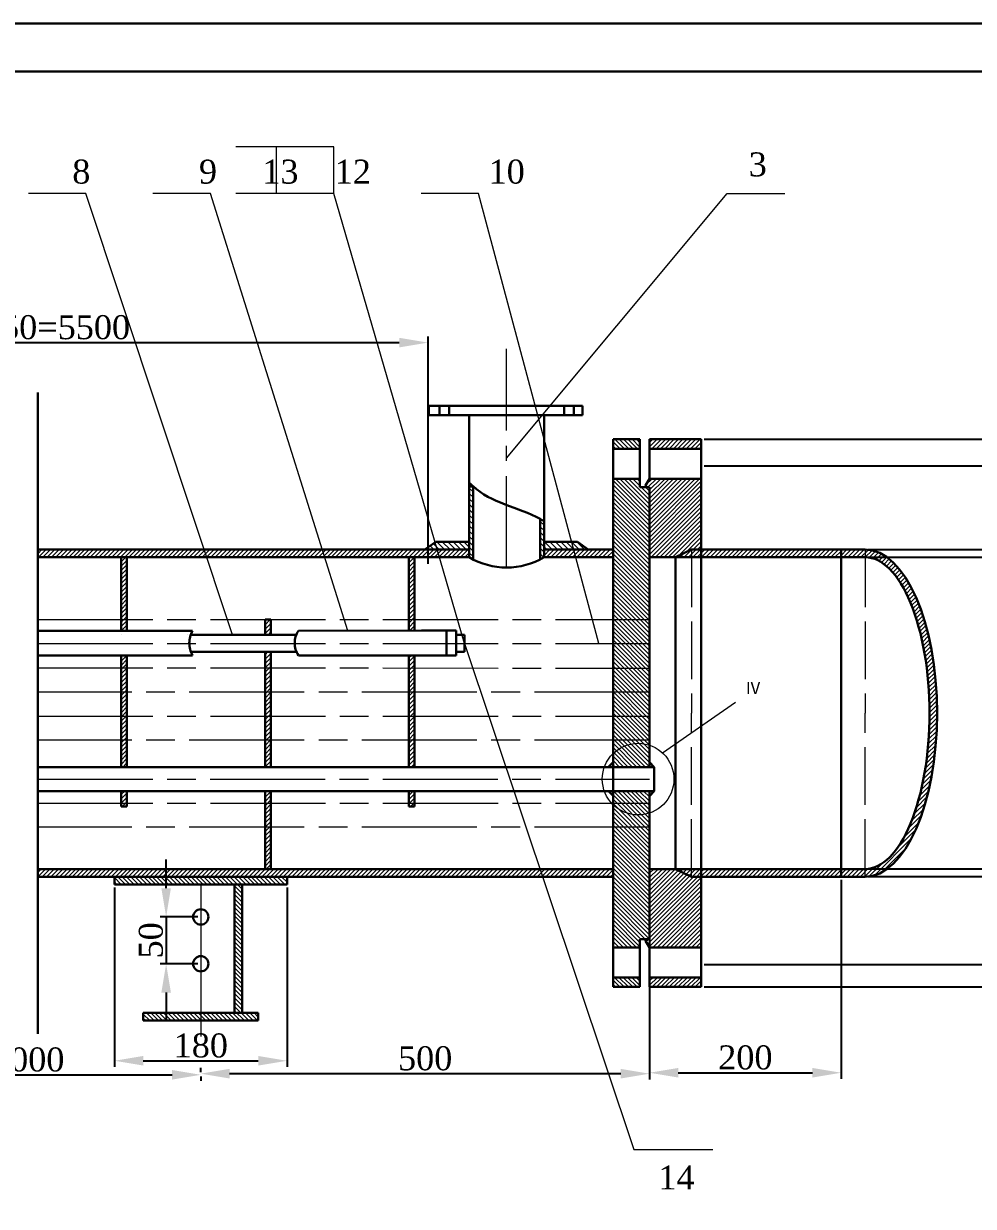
# Model space of a CAD drawing. Header units: millimetres. Extents: x -10592 to -5262, y 1369 to 4657.
# Drawn here: x -10199.3 to -10001.2, y 1823.3 to 2069.9 of the extents above; entities that cross this region are included whole.
import ezdxf

# ---------------------------------------------------------------- set-up
doc = ezdxf.new("R2010")
doc.units = ezdxf.units.MM
for name, pattern in [('ACAD_ISO02W100', [15, 12, -3]), ('ACAD_ISO08W100', [36, 24, -3, 6, -3]), ('CENTER', [50.8, 31.75, -6.35, 6.35, -6.35]), ('CENTER2', [28.575, 19.05, -3.175, 3.175, -3.175])]:
    doc.linetypes.add(name, pattern=pattern)
for name, color, linetype, lineweight in [('标注', 7, 'Continuous', 18), ('点划线', 7, 'ACAD_ISO08W100', 15), ('粗实线', 4, 'Continuous', 30), ('细实线', 7, 'Continuous', 15)]:
    doc.layers.add(name, color=color, linetype=linetype, lineweight=lineweight)
doc.styles.add('Annotative', font='times.ttf')
doc.dimstyles.new('副本 (2) ISO-25', dxfattribs={"dimtxt": 5, "dimasz": 6, "dimexe": 1.25, "dimexo": 0.625, "dimtad": 1, "dimlfac": 5, "dimtxsty": 'Annotative', "dimcen": 2.5, "dimclrd": 256, "dimadec": 0, "dimazin": 0, "dimtfac": 1, "dimtmove": 0, "dimatfit": 3, "dimfxl": 0, "dimarcsym": 0})
doc.dimstyles.new('副本 ISO-25', dxfattribs={"dimtxt": 5, "dimasz": 6, "dimexe": 1.25, "dimexo": 0.625, "dimtad": 1, "dimtxsty": 'Annotative', "dimcen": 2.5, "dimclrd": 256, "dimadec": 0, "dimazin": 0, "dimtfac": 1, "dimtmove": 0, "dimatfit": 3, "dimfxl": 0, "dimarcsym": 0})
pattern_1 = [(135, (-9000.3131, 1590.99754), (-0.4490128, -0.4490128), [])]
pattern_2 = [(45, (0.54225, -48.2073), (-0.449012806, 0.449012806), [])]

# ---------------------------------------------------------------- blocks, each defined once
blk = doc.blocks.new('*D5')
at = {"layer": 'Defpoints', "color": 0, "lineweight": 15, "transparency": 16777216}
for p in [(-10068.71, 1885.53), (-10162.31, 1850.95), (-10162.31, 1850.61)]:
    blk.add_point(p, dxfattribs=at)
at = {"layer": '标注', "color": 0, "lineweight": -2, "transparency": 16777216}
for p, q in [((-10068.71, 1884.9), (-10068.71, 1849.7)), ((-10162.31, 1851.24), (-10162.31, 1852.2))]:
    blk.add_line(p, q, dxfattribs=at)
at = {"layer": '标注', "lineweight": -2, "transparency": 16777216}
blk.add_line((-10074.71, 1850.95), (-10156.31, 1850.95), dxfattribs=at)
at = {"layer": '标注', "lineweight": 15, "transparency": 16777216}
for points in [[(-10156.31, 1851.95), (-10156.31, 1849.95), (-10162.31, 1850.95)], [(-10074.71, 1851.95), (-10074.71, 1849.95), (-10068.71, 1850.95)]]:
    blk.add_solid(points, dxfattribs=at)
at = {"layer": '标注', "color": 0, "lineweight": 18, "transparency": 16777216, "insert": (-10115.51, 1854.12), "char_height": 5, "attachment_point": 5, "style": 'Annotative'}
blk.add_mtext('500', dxfattribs=at)
blk = doc.blocks.new('*D6')
at = {"layer": 'Defpoints', "color": 0, "lineweight": 15, "transparency": 16777216}
for p in [(-10234.31, 1850.43), (-10162.31, 1850.97), (-10162.31, 1850.71)]:
    blk.add_point(p, dxfattribs=at)
at = {"layer": '标注', "color": 0, "lineweight": -2, "transparency": 16777216}
for p, q in [((-10234.31, 1851.06), (-10234.31, 1851.96)), ((-10162.31, 1850.34), (-10162.31, 1849.46))]:
    blk.add_line(p, q, dxfattribs=at)
at = {"layer": '标注', "lineweight": -2, "transparency": 16777216}
blk.add_line((-10228.31, 1850.71), (-10168.31, 1850.71), dxfattribs=at)
at = {"layer": '标注', "lineweight": 15, "transparency": 16777216}
for points in [[(-10228.31, 1851.71), (-10228.31, 1849.71), (-10234.31, 1850.71)], [(-10168.31, 1851.71), (-10168.31, 1849.71), (-10162.31, 1850.71)]]:
    blk.add_solid(points, dxfattribs=at)
at = {"layer": '标注', "color": 0, "lineweight": 18, "transparency": 16777216, "insert": (-10198.31, 1853.88), "char_height": 5, "attachment_point": 5, "style": 'Annotative'}
blk.add_mtext('5000', dxfattribs=at)
blk = doc.blocks.new('*D7')
at = {"layer": 'Defpoints', "color": 0, "lineweight": 15, "transparency": 16777216}
for p in [(-10282.91, 2003.29), (-10114.91, 2003.39), (-10114.91, 1956.63)]:
    blk.add_point(p, dxfattribs=at)
at = {"layer": '标注', "color": 0, "lineweight": -2, "transparency": 16777216}
for p, q in [((-10282.91, 2003.92), (-10282.91, 2004.64)), ((-10114.91, 1957.25), (-10114.91, 2004.64))]:
    blk.add_line(p, q, dxfattribs=at)
at = {"layer": '标注', "lineweight": -2, "transparency": 16777216}
blk.add_line((-10276.91, 2003.39), (-10120.91, 2003.39), dxfattribs=at)
at = {"layer": '标注', "lineweight": 15, "transparency": 16777216}
for points in [[(-10276.91, 2004.39), (-10276.91, 2002.39), (-10282.91, 2003.39)], [(-10120.91, 2004.39), (-10120.91, 2002.39), (-10114.91, 2003.39)]]:
    blk.add_solid(points, dxfattribs=at)
at = {"layer": '标注', "color": 0, "lineweight": 18, "transparency": 16777216, "insert": (-10198.91, 2006.57), "char_height": 5, "attachment_point": 5, "style": 'Annotative'}
blk.add_mtext('37X150=5500', dxfattribs=at)
blk = doc.blocks.new('*D10')
at = {"layer": 'Defpoints', "color": 0, "lineweight": 15, "transparency": 16777216}
for p in [(-10023.71, 1960.23), (-10023.71, 1892.03), (-9976.8, 1892.03)]:
    blk.add_point(p, dxfattribs=at)
at = {"layer": '标注', "color": 0, "lineweight": -2, "transparency": 16777216}
for p, q in [((-10023.09, 1960.23), (-9975.55, 1960.23)), ((-10023.09, 1892.03), (-9975.55, 1892.03))]:
    blk.add_line(p, q, dxfattribs=at)
at = {"layer": '标注', "lineweight": -2, "transparency": 16777216}
blk.add_line((-9976.8, 1954.23), (-9976.8, 1898.03), dxfattribs=at)
at = {"layer": '标注', "lineweight": 15, "transparency": 16777216}
for points in [[(-9977.8, 1954.23), (-9975.8, 1954.23), (-9976.8, 1960.23)], [(-9977.8, 1898.03), (-9975.8, 1898.03), (-9976.8, 1892.03)]]:
    blk.add_solid(points, dxfattribs=at)
at = {"layer": '标注', "color": 0, "lineweight": 18, "transparency": 16777216, "insert": (-9980.03, 1926.13), "char_height": 5, "attachment_point": 5, "rotation": 90, "style": 'Annotative'}
blk.add_mtext('%%c341', dxfattribs=at)
blk = doc.blocks.new('*D11')
at = {"layer": 'Defpoints', "color": 0, "lineweight": 15, "transparency": 16777216}
for p in [(-10023.71, 1958.63), (-10023.71, 1893.63), (-9989.46, 1893.63)]:
    blk.add_point(p, dxfattribs=at)
at = {"layer": '标注', "color": 0, "lineweight": -2, "transparency": 16777216}
for p, q in [((-10023.09, 1958.63), (-9988.21, 1958.63)), ((-10023.09, 1893.63), (-9988.21, 1893.63))]:
    blk.add_line(p, q, dxfattribs=at)
at = {"layer": '标注', "lineweight": -2, "transparency": 16777216}
blk.add_line((-9989.46, 1952.63), (-9989.46, 1899.63), dxfattribs=at)
at = {"layer": '标注', "lineweight": 15, "transparency": 16777216}
for points in [[(-9990.46, 1952.63), (-9988.46, 1952.63), (-9989.46, 1958.63)], [(-9990.46, 1899.63), (-9988.46, 1899.63), (-9989.46, 1893.63)]]:
    blk.add_solid(points, dxfattribs=at)
at = {"layer": '标注', "color": 0, "lineweight": 18, "transparency": 16777216, "insert": (-9992.69, 1926.13), "char_height": 5, "attachment_point": 5, "rotation": 90, "style": 'Annotative'}
blk.add_mtext('%%c325', dxfattribs=at)
blk = doc.blocks.new('*D52')
at = {"layer": 'Defpoints', "color": 0, "linetype": 'ByBlock', "lineweight": 15, "transparency": 16777216}
for p in [(-10162.31, 1883.63), (-10169.54, 1873.86), (-10162.31, 1873.86)]:
    blk.add_point(p, dxfattribs=at)
at = {"layer": '标注', "linetype": 'ByBlock', "lineweight": -2, "transparency": 16777216}
for p, q in [((-10169.54, 1889.63), (-10169.54, 1895.63)), ((-10169.54, 1883.63), (-10169.54, 1873.86)), ((-10169.54, 1867.86), (-10169.54, 1861.86))]:
    blk.add_line(p, q, dxfattribs=at)
at = {"layer": '标注', "color": 0, "linetype": 'ByBlock', "lineweight": -2, "transparency": 16777216}
for p, q in [((-10162.94, 1883.63), (-10170.79, 1883.63)), ((-10162.94, 1873.86), (-10170.79, 1873.86))]:
    blk.add_line(p, q, dxfattribs=at)
at = {"layer": '标注', "linetype": 'ByBlock', "lineweight": 15, "transparency": 16777216}
for points in [[(-10170.54, 1889.63), (-10168.54, 1889.63), (-10169.54, 1883.63)], [(-10170.54, 1867.86), (-10168.54, 1867.86), (-10169.54, 1873.86)]]:
    blk.add_solid(points, dxfattribs=at)
at = {"layer": '标注', "color": 0, "linetype": 'ByBlock', "lineweight": 15, "transparency": 16777216, "insert": (-10172.7, 1878.75), "char_height": 5, "attachment_point": 5, "rotation": 90, "style": 'Annotative'}
blk.add_mtext('50', dxfattribs=at)
blk = doc.blocks.new('*D53')
at = {"layer": 'Defpoints', "color": 0, "linetype": 'ByBlock', "lineweight": 15, "transparency": 16777216}
for p in [(-10180.31, 1890.43), (-10144.31, 1890.43), (-10144.31, 1853.64)]:
    blk.add_point(p, dxfattribs=at)
at = {"layer": '标注', "color": 0, "linetype": 'ByBlock', "lineweight": -2, "transparency": 16777216}
for p, q in [((-10180.31, 1889.8), (-10180.31, 1852.39)), ((-10144.31, 1889.8), (-10144.31, 1852.39))]:
    blk.add_line(p, q, dxfattribs=at)
at = {"layer": '标注', "linetype": 'ByBlock', "lineweight": -2, "transparency": 16777216}
blk.add_line((-10174.31, 1853.64), (-10150.31, 1853.64), dxfattribs=at)
at = {"layer": '标注', "linetype": 'ByBlock', "lineweight": 15, "transparency": 16777216}
for points in [[(-10174.31, 1854.64), (-10174.31, 1852.64), (-10180.31, 1853.64)], [(-10150.31, 1854.64), (-10150.31, 1852.64), (-10144.31, 1853.64)]]:
    blk.add_solid(points, dxfattribs=at)
at = {"layer": '标注', "color": 0, "linetype": 'ByBlock', "lineweight": 15, "transparency": 16777216, "insert": (-10162.31, 1856.8), "char_height": 5, "attachment_point": 5, "style": 'Annotative'}
blk.add_mtext('180', dxfattribs=at)
blk = doc.blocks.new('*D54')
at = {"layer": 'Defpoints', "color": 0, "linetype": 'ByBlock', "lineweight": 15, "transparency": 16777216}
for p in [(-10028.71, 1892.03), (-10068.71, 1879.03), (-10028.71, 1851.14)]:
    blk.add_point(p, dxfattribs=at)
at = {"layer": '粗实线', "color": 0, "linetype": 'ByBlock', "lineweight": -2, "transparency": 16777216}
for p, q in [((-10028.71, 1891.4), (-10028.71, 1849.89)), ((-10068.71, 1878.4), (-10068.71, 1849.89))]:
    blk.add_line(p, q, dxfattribs=at)
at = {"layer": '粗实线', "linetype": 'ByBlock', "lineweight": -2, "transparency": 16777216}
blk.add_line((-10062.71, 1851.14), (-10034.71, 1851.14), dxfattribs=at)
at = {"layer": '粗实线', "linetype": 'ByBlock', "lineweight": 15, "transparency": 16777216}
for points in [[(-10062.71, 1852.14), (-10062.71, 1850.14), (-10068.71, 1851.14)], [(-10034.71, 1852.14), (-10034.71, 1850.14), (-10028.71, 1851.14)]]:
    blk.add_solid(points, dxfattribs=at)
at = {"layer": '粗实线', "color": 0, "linetype": 'ByBlock', "lineweight": 15, "transparency": 16777216, "insert": (-10048.71, 1854.31), "char_height": 5, "attachment_point": 5, "style": 'Annotative'}
blk.add_mtext('200', dxfattribs=at)
blk = doc.blocks.new('*D55')
at = {"layer": 'Defpoints', "color": 0, "linetype": 'ByBlock', "lineweight": 15, "transparency": 16777216}
for p in [(-10057.91, 1983.23), (-10057.91, 1869.03), (-9961.49, 1869.03)]:
    blk.add_point(p, dxfattribs=at)
at = {"layer": '粗实线', "color": 0, "linetype": 'ByBlock', "lineweight": -2, "transparency": 16777216}
for p, q in [((-10057.29, 1983.23), (-9960.24, 1983.23)), ((-10057.29, 1869.03), (-9960.24, 1869.03))]:
    blk.add_line(p, q, dxfattribs=at)
at = {"layer": '粗实线', "linetype": 'ByBlock', "lineweight": -2, "transparency": 16777216}
blk.add_line((-9961.49, 1977.23), (-9961.49, 1875.03), dxfattribs=at)
at = {"layer": '粗实线', "linetype": 'ByBlock', "lineweight": 15, "transparency": 16777216}
for points in [[(-9962.49, 1977.23), (-9960.49, 1977.23), (-9961.49, 1983.23)], [(-9962.49, 1875.03), (-9960.49, 1875.03), (-9961.49, 1869.03)]]:
    blk.add_solid(points, dxfattribs=at)
at = {"layer": '粗实线', "color": 0, "linetype": 'ByBlock', "lineweight": 15, "transparency": 16777216, "insert": (-9964.72, 1926.13), "char_height": 5, "attachment_point": 5, "rotation": 90, "style": 'Annotative'}
blk.add_mtext('%%c571', dxfattribs=at)
blk = doc.blocks.new('*D56')
at = {"layer": 'Defpoints', "color": 0, "linetype": 'ByBlock', "lineweight": 15, "transparency": 16777216}
for p in [(-10057.91, 1977.71), (-10057.91, 1873.68), (-9968.92, 1873.68)]:
    blk.add_point(p, dxfattribs=at)
at = {"layer": '粗实线', "color": 0, "linetype": 'ByBlock', "lineweight": -2, "transparency": 16777216}
for p, q in [((-10057.29, 1977.71), (-9967.67, 1977.71)), ((-10057.29, 1873.68), (-9967.67, 1873.68))]:
    blk.add_line(p, q, dxfattribs=at)
at = {"layer": '粗实线', "linetype": 'ByBlock', "lineweight": -2, "transparency": 16777216}
blk.add_line((-9968.92, 1971.71), (-9968.92, 1879.68), dxfattribs=at)
at = {"layer": '粗实线', "linetype": 'ByBlock', "lineweight": 15, "transparency": 16777216}
for points in [[(-9969.92, 1971.71), (-9967.92, 1971.71), (-9968.92, 1977.71)], [(-9969.92, 1879.68), (-9967.92, 1879.68), (-9968.92, 1873.68)]]:
    blk.add_solid(points, dxfattribs=at)
at = {"layer": '粗实线', "color": 0, "linetype": 'ByBlock', "lineweight": 15, "transparency": 16777216, "insert": (-9972.15, 1925.69), "char_height": 5, "attachment_point": 5, "rotation": 90, "style": 'Annotative'}
blk.add_mtext('%%c480', dxfattribs=at)

msp = doc.modelspace()

# ---------------------------------------------------------------- hatches: boundary and pattern name
at = {"layer": '标注', "lineweight": 15}
h = msp.add_hatch(dxfattribs=at)
h.set_pattern_fill('ANSI31', color=0, scale=0.2)
h.set_pattern_definition(pattern_2)
h.paths.add_polyline_path([(-10068.7131, 1871.0263), (-10068.7131, 1869.0263), (-10057.9131, 1869.0263), (-10057.9131, 1871.0263)])
h.paths.add_polyline_path([(-10057.9131, 1892.0263), (-10059.9354, 1892.0263), (-10063.3131, 1893.6263), (-10068.7131, 1893.6263), (-10068.7131, 1892.0263), (-10068.7131, 1879.0263), (-10069.5131, 1879.0263), (-10069.5131, 1878.6407), (-10068.7131, 1877.255), (-10057.9131, 1877.255)])
h.paths.add_polyline_path([(-10057.9131, 1981.2263), (-10057.9131, 1983.2263), (-10068.7131, 1983.2263), (-10068.7131, 1981.2263)])
h.paths.add_polyline_path([(-10057.9131, 1974.9975), (-10068.7131, 1974.9975), (-10069.5131, 1973.6119), (-10069.5131, 1973.2263), (-10068.7131, 1973.2263), (-10068.7131, 1960.2263), (-10068.7131, 1958.6263), (-10063.3131, 1958.6263), (-10059.9354, 1960.2263), (-10057.9131, 1960.2263)])
h = msp.add_hatch(dxfattribs=at)
h.set_pattern_fill('ANSI31', color=0, scale=0.2)
h.set_pattern_definition(pattern_2)
h.paths.add_polyline_path([(-10281.7131, 1958.6263), (-10282.9131, 1958.6263), (-10282.9131, 1943.2045), (-10281.7131, 1943.2054)])
h.paths.add_polyline_path([(-10282.9131, 1914.8117), (-10281.7131, 1914.81), (-10281.7131, 1938.1763), (-10282.9131, 1938.1763)])
h.paths.add_polyline_path([(-10281.7131, 1909.8763), (-10282.9131, 1909.8763), (-10282.9131, 1906.6263), (-10281.7131, 1906.6263)])
h.paths.add_polyline_path([(-10251.7131, 1906.6263), (-10251.7131, 1909.8763), (-10252.9131, 1909.8763), (-10252.9131, 1909.7584), (-10252.9131, 1893.6263), (-10251.7131, 1893.6263)])
h.paths.add_polyline_path([(-10251.7131, 1938.1763), (-10252.9131, 1938.1763), (-10252.9131, 1914.7686), (-10251.7131, 1914.7669)])
h.paths.add_polyline_path([(-10252.9131, 1943.2271), (-10251.7131, 1943.228), (-10251.7131, 1945.6263), (-10252.9131, 1945.6263)])
h.paths.add_polyline_path([(-10222.9131, 1906.6263), (-10221.7131, 1906.6263), (-10221.7131, 1909.8763), (-10222.9131, 1909.8763)])
h.paths.add_polyline_path([(-10222.9131, 1943.2497), (-10221.7131, 1943.2506), (-10221.7131, 1945.6263), (-10221.7131, 1958.6263), (-10222.9131, 1958.6263), (-10222.9131, 1945.6263)])
h.paths.add_polyline_path([(-10177.7131, 1909.8763), (-10178.9131, 1909.8763), (-10178.9131, 1906.6263), (-10177.7131, 1906.6263)])
h.paths.add_polyline_path([(-10178.9131, 1914.8763), (-10177.7131, 1914.8763), (-10177.7131, 1938.1763), (-10178.9131, 1938.1763)])
h.paths.add_polyline_path([(-10178.9131, 1943.2829), (-10177.7131, 1943.2838), (-10177.7131, 1945.6263), (-10177.7131, 1958.6263), (-10178.9131, 1958.6263), (-10178.9131, 1945.6263)])
h = msp.add_hatch(dxfattribs=at)
h.set_pattern_fill('ANSI31', color=0, scale=0.2)
h.set_pattern_definition(pattern_2)
h.paths.add_polyline_path([(-10148.9131, 1893.6263), (-10147.7131, 1893.6263), (-10147.7131, 1909.8763), (-10148.9131, 1909.8763), (-10148.9131, 1906.6263)])
h.paths.add_polyline_path([(-10147.7131, 1938.8763), (-10148.9131, 1938.8763), (-10148.9131, 1914.8763), (-10147.7131, 1914.8763)])
h.paths.add_polyline_path([(-10148.9131, 1942.4816), (-10147.7131, 1942.482), (-10147.7131, 1945.6263), (-10148.9131, 1945.6263)])
h.paths.add_polyline_path([(-10118.9131, 1914.8763), (-10117.7131, 1914.8763), (-10117.7131, 1938.1763), (-10118.9131, 1938.1763)])
h.paths.add_polyline_path([(-10117.7131, 1958.6263), (-10118.9131, 1958.6263), (-10118.9131, 1943.3281), (-10117.7131, 1943.3291)])
h.paths.add_polyline_path([(-10117.7131, 1909.8763), (-10118.9131, 1909.8763), (-10118.9131, 1906.6263), (-10117.7131, 1906.6263)])
h.paths.add_polyline_path([(-10221.7131, 1938.1763), (-10222.9131, 1938.1763), (-10222.9131, 1938.0959), (-10222.9131, 1914.7255), (-10221.7131, 1914.7238)])
at = {"layer": '粗实线', "linetype": 'ByBlock', "lineweight": 15}
h = msp.add_hatch(dxfattribs=at)
h.set_pattern_fill('ANSI31', color=0, scale=0.2)
h.paths.add_polyline_path([(-10106.3131, 1960.2263), (-10196.3131, 1960.2263), (-10196.3131, 1958.6263), (-10106.3131, 1958.6263)])
h.paths.add_polyline_path([(-10076.3131, 1960.2263), (-10090.7131, 1960.2263), (-10090.7131, 1958.6263), (-10076.3131, 1958.6263)])
h.paths.add_polyline_path([(-10076.3131, 1893.6263), (-10196.3131, 1893.6263), (-10196.3131, 1892.0263), (-10076.3131, 1892.0263)])
h.paths.add_polyline_path([(-10028.7131, 1893.6263), (-10057.9131, 1893.6263), (-10057.9131, 1892.0263), (-10028.7131, 1892.0263)])
h.paths.add_polyline_path([(-10028.7131, 1960.2263), (-10057.9131, 1960.2263), (-10057.9131, 1958.6263), (-10028.7131, 1958.6263)])
h = msp.add_hatch(dxfattribs=at)
h.set_pattern_fill('ANSI31', color=0, scale=0.2)
h.paths.add_polyline_path([(-10057.9131, 1960.2263), (-10059.9354, 1960.2263), (-10059.9354, 1958.6263), (-10057.9131, 1958.6263)])
h.paths.add_polyline_path([(-10059.9354, 1960.2263), (-10063.3131, 1958.6263), (-10059.9354, 1958.6263)])
h.paths.add_polyline_path([(-10057.9131, 1893.6263), (-10059.9354, 1893.6263), (-10059.9354, 1892.0263), (-10057.9131, 1892.0263)])
h.paths.add_polyline_path([(-10059.9354, 1893.6263), (-10063.3131, 1893.6263), (-10059.9354, 1892.0263)])
h = msp.add_hatch(dxfattribs=at)
h.set_pattern_fill('ANSI31', color=0, scale=0.2)
h.paths.add_polyline_path([(-10023.7131, 1960.2263), (-10028.7131, 1960.2263), (-10028.7131, 1958.6263), (-10023.7131, 1958.6263)])
edge = h.paths.add_edge_path()
edge.add_ellipse((-10023.7131, 1926.1263), major_axis=(0, 34.1), ratio=0.4398827, start_angle=-90, end_angle=0)
edge.add_line((-10023.7131, 1960.2263), (-10023.7131, 1958.6263))
edge.add_ellipse((-10023.7131, 1926.1263), major_axis=(0, 32.5), ratio=0.41230769, start_angle=270, end_angle=360, ccw=False)
edge.add_ellipse((-10023.7131, 1926.1263), major_axis=(0, -32.5), ratio=0.41230769, start_angle=0, end_angle=90, ccw=False)
edge.add_line((-10023.7131, 1893.6263), (-10023.7131, 1892.0263))
edge.add_ellipse((-10023.7131, 1926.1263), major_axis=(0, -34.1), ratio=0.4398827, start_angle=360, end_angle=450)
h.paths.add_polyline_path([(-10023.7131, 1893.6263), (-10028.7131, 1893.6263), (-10028.7131, 1892.0263), (-10023.7131, 1892.0263)])
h = msp.add_hatch(color=0, dxfattribs=at)
h.dxf.hatch_style = 1
h.paths.add_polyline_path([(-10076.3131, 1915.8763), (-10077.3045, 1914.8763), (-10076.3131, 1914.8763)])
h.paths.add_polyline_path([(-10076.3131, 1909.8763), (-10077.2809, 1909.8763), (-10076.3131, 1908.9117)])
h.paths.add_polyline_path([(-10068.7131, 1915.8729), (-10068.7131, 1914.8763), (-10067.7131, 1914.8763)])
h.paths.add_polyline_path([(-10067.7131, 1909.8763), (-10068.7131, 1909.8763), (-10068.7131, 1908.8337)])
at = {"layer": '细实线', "lineweight": 15}
h = msp.add_hatch(dxfattribs=at)
h.set_pattern_fill('ANSI31', color=0, scale=0.2, angle=90)
h.set_pattern_definition(pattern_1)
h.paths.add_polyline_path([(-10070.7131, 1983.2263), (-10076.3131, 1983.2263), (-10076.3131, 1981.2263), (-10070.7131, 1981.2263)])
h.paths.add_polyline_path([(-10068.7131, 1973.2263), (-10070.7131, 1973.2263), (-10070.7131, 1974.9975), (-10076.3131, 1974.9975), (-10076.3131, 1944.6763), (-10068.7131, 1944.6763), (-10068.7131, 1960.2263)])
h.paths.add_polyline_path([(-10068.7131, 1944.6763), (-10076.3131, 1944.6763), (-10076.3131, 1940.6763), (-10068.7131, 1940.6763)])
h.paths.add_polyline_path([(-10068.7131, 1940.6763), (-10076.3131, 1940.6763), (-10076.3131, 1936.6763), (-10068.7131, 1936.6763)])
h.paths.add_polyline_path([(-10068.7131, 1936.6763), (-10076.3131, 1936.6763), (-10076.3131, 1932.6763), (-10068.7131, 1932.6763)])
h.paths.add_polyline_path([(-10068.7131, 1932.6763), (-10076.3131, 1932.6763), (-10076.3131, 1926.1263), (-10068.7131, 1926.1263)])
h.paths.add_polyline_path([(-10068.7131, 1926.1263), (-10076.3131, 1926.1263), (-10076.3131, 1924.3763), (-10068.7131, 1924.3763)])
h.paths.add_polyline_path([(-10068.7131, 1924.3763), (-10076.3131, 1924.3763), (-10076.3131, 1920.3763), (-10068.7131, 1920.3763)])
h.paths.add_polyline_path([(-10068.7131, 1920.3763), (-10076.3131, 1920.3763), (-10076.3131, 1916.3763), (-10068.7131, 1916.3763)])
h.paths.add_polyline_path([(-10068.7131, 1916.3763), (-10076.3131, 1916.3763), (-10076.3131, 1914.8763), (-10068.7131, 1914.8763)])
h.paths.add_polyline_path([(-10068.7131, 1909.8763), (-10076.3131, 1909.8763), (-10076.3131, 1905.8763), (-10068.7131, 1905.8763)])
h.paths.add_polyline_path([(-10068.7131, 1905.8763), (-10076.3131, 1905.8763), (-10076.3131, 1877.255), (-10070.7131, 1877.255), (-10070.7131, 1879.0263), (-10068.7131, 1879.0263), (-10068.7131, 1892.0263)])
h.paths.add_polyline_path([(-10070.7131, 1871.0263), (-10076.3131, 1871.0263), (-10076.3131, 1869.0263), (-10070.7131, 1869.0263)])
h = msp.add_hatch(dxfattribs=at)
h.set_pattern_fill('ANSI31', color=0, scale=0.25, angle=90)
h.set_pattern_definition([(135, (0.54225, -48.2073), (-0.56126601, -0.56126601), [])])
h.paths.add_polyline_path([(-10106.3131, 1961.8263), (-10113.3131, 1961.8263), (-10115.5981, 1960.2263), (-10106.3131, 1960.2263)])
h.paths.add_polyline_path([(-10105.5263, 1973.4094), (-10106.3131, 1973.4094), (-10106.3131, 1958.6187, 0.01466946), (-10105.5263, 1958.1845)])
edge = h.paths.add_edge_path()
edge.add_spline(control_points=[(-10090.7162, 1966.1738), (-10090.9805, 1966.3251), (-10091.2448, 1966.4765), (-10091.5131, 1966.6222)], knot_values=[0, 0, 0, 0, 4.57204586, 4.57204586, 4.57204586, 4.57204586], degree=3, periodic=0)
edge.add_line((-10091.5131, 1966.6222), (-10091.5131, 1958.1859))
edge.add_arc((-10098.5211, 1971.807), 15.3182, 297.225564, 300.645196)
edge.add_line((-10090.7131, 1958.6282), (-10090.7131, 1960.2263))
edge.add_line((-10090.7131, 1960.2263), (-10090.7131, 1966.172))
h.paths.add_polyline_path([(-10083.7154, 1961.8263), (-10090.7131, 1961.8263), (-10090.7131, 1960.2263), (-10081.4043, 1960.2263), (-10081.5096, 1960.2818)])
h = msp.add_hatch(dxfattribs=at)
h.set_pattern_fill('ANSI31', color=0, scale=0.2, angle=90)
h.set_pattern_definition(pattern_1)
h.paths.add_polyline_path([(-10234.3131, 1892.0263), (-10252.3131, 1892.0263), (-10252.3131, 1890.4263), (-10234.3131, 1890.4263)])
h.paths.add_polyline_path([(-10216.3131, 1892.0263), (-10234.3131, 1892.0263), (-10234.3131, 1890.4263), (-10216.3131, 1890.4263)])
h.paths.add_polyline_path([(-10241.3774, 1890.4263), (-10242.9774, 1890.4263), (-10242.9774, 1863.6263), (-10241.3774, 1863.6263)])
h.paths.add_polyline_path([(-10234.3131, 1863.6263), (-10246.3131, 1863.6263), (-10246.3131, 1862.0263), (-10234.3131, 1862.0263)])
h.paths.add_polyline_path([(-10222.3131, 1863.6263), (-10234.3131, 1863.6263), (-10234.3131, 1862.0263), (-10222.3131, 1862.0263)])
h.paths.add_polyline_path([(-10162.3131, 1892.0263), (-10180.3131, 1892.0263), (-10180.3131, 1890.4263), (-10162.3131, 1890.4263)])
h.paths.add_polyline_path([(-10144.3131, 1892.0263), (-10162.3131, 1892.0263), (-10162.3131, 1890.4263), (-10144.3131, 1890.4263)])
h.paths.add_polyline_path([(-10153.6487, 1890.4263), (-10155.2487, 1890.4263), (-10155.2487, 1863.6263), (-10153.6487, 1863.6263)])
h.paths.add_polyline_path([(-10150.3131, 1863.6263), (-10162.3131, 1863.6263), (-10162.3131, 1862.0263), (-10150.3131, 1862.0263)])
h.paths.add_polyline_path([(-10162.3131, 1863.6263), (-10174.3131, 1863.6263), (-10174.3131, 1862.0263), (-10162.3131, 1862.0263)])

# ---------------------------------------------------------------- linework, layer by layer
at = {"lineweight": 30}
for p, q in [((-10196.3131, 1992.9975), (-10196.3131, 1926.1263)), ((-10098.7131, 1990.2263), (-10114.7131, 1990.2263)), ((-10114.7131, 1988.2263), (-10114.7131, 1990.2263)), ((-10098.5118, 1990.2263), (-10112.5118, 1990.2263)), ((-10112.5118, 1990.2263), (-10112.5118, 1988.2263)), ((-10110.5118, 1988.2263), (-10110.5118, 1990.2263)), ((-10098.7131, 1990.2263), (-10082.7131, 1990.2263)), ((-10098.5118, 1990.2263), (-10084.5118, 1990.2263)), ((-10086.5118, 1988.2263), (-10086.5118, 1990.2263)), ((-10084.5118, 1990.2263), (-10084.5118, 1988.2263)), ((-10082.7131, 1990.2263), (-10082.7131, 1988.2263)), ((-10082.7131, 1988.2263), (-10114.7131, 1988.2263)), ((-10112.5118, 1988.2263), (-10110.5118, 1988.2263)), ((-10098.7131, 1988.2263), (-10106.3131, 1988.2263)), ((-10106.3131, 1988.2263), (-10106.3131, 1958.6187)), ((-10084.5118, 1988.2263), (-10086.5118, 1988.2263)), ((-10076.3131, 1926.1263), (-10076.3131, 1983.2263)), ((-10076.3131, 1983.2263), (-10070.7131, 1983.2263)), ((-10070.7131, 1983.2263), (-10070.7131, 1973.2263)), ((-10068.7131, 1983.2263), (-10057.9131, 1983.2263)), ((-10068.7131, 1983.2263), (-10068.7131, 1974.9975)), ((-10057.9131, 1983.2263), (-10057.9131, 1960.2263)), ((-10057.9131, 1983.2263), (-10057.9131, 1981.2263)), ((-10070.7131, 1981.2263), (-10076.3131, 1981.2263)), ((-10057.9131, 1981.2263), (-10068.7131, 1981.2263)), ((-10106.3263, 1973.4094), (-10105.5263, 1973.4094)), ((-10105.5263, 1973.4094), (-10105.5263, 1958.1646)), ((-10070.7131, 1974.9975), (-10076.3131, 1974.9975)), ((-10070.7131, 1973.2263), (-10068.7131, 1973.2263)), ((-10068.7131, 1974.9975), (-10069.5131, 1973.6119)), ((-10069.5131, 1973.6119), (-10069.5131, 1973.2263)), ((-10068.7131, 1974.9975), (-10057.9131, 1974.9975)), ((-10068.7131, 1973.2263), (-10068.7131, 1960.2263)), ((-10091.5131, 1958.1859), (-10091.5131, 1966.6222)), ((-10113.3131, 1961.8263), (-10115.5981, 1960.2263)), ((-10106.3131, 1961.8263), (-10113.3131, 1961.8263)), ((-10106.3131, 1960.2263), (-10106.3131, 1961.8263)), ((-10090.7154, 1961.8263), (-10083.7154, 1961.8263)), ((-10083.7154, 1961.8263), (-10081.5096, 1960.2818)), ((-10196.3131, 1960.2263), (-10106.3131, 1960.2263)), ((-10196.3131, 1958.6263), (-10106.3131, 1958.6263)), ((-10090.7163, 1958.6263), (-10076.3131, 1958.6263)), ((-10090.7131, 1960.2263), (-10090.7131, 1958.6282)), ((-10090.7131, 1960.2263), (-10076.3131, 1960.2263)), ((-10081.5096, 1960.2818), (-10081.4043, 1960.2263)), ((-10068.7131, 1960.2263), (-10068.7131, 1926.1263)), ((-10059.9354, 1960.2263), (-10063.3131, 1958.6263)), ((-10063.3131, 1958.6263), (-10063.3131, 1926.1263)), ((-10057.9131, 1960.2263), (-10023.7131, 1960.2263)), ((-10057.9131, 1960.2263), (-10057.9131, 1926.1263)), ((-10057.9131, 1960.2263), (-10023.7131, 1960.2263)), ((-10023.7131, 1958.6263), (-10057.9131, 1958.6263)), ((-10048.3131, 1958.6263), (-10023.7131, 1958.6263)), ((-10028.7131, 1926.1263), (-10028.7131, 1960.2263)), ((-10196.3131, 1943.2698), (-10164.0542, 1943.2941)), ((-10196.3131, 1938.1763), (-10164.0542, 1938.1763)), ((-10196.3131, 1859.255), (-10196.3131, 1926.1263)), ((-10076.3131, 1926.1263), (-10076.3131, 1869.0263)), ((-10068.7131, 1914.8763), (-10068.7131, 1926.1263)), ((-10063.3131, 1893.6263), (-10063.3131, 1926.1263)), ((-10057.9131, 1892.0263), (-10057.9131, 1926.1263)), ((-10028.7131, 1926.1263), (-10028.7131, 1892.0263)), ((-10196.3131, 1914.8763), (-10068.7131, 1914.8763)), ((-10068.7131, 1909.8763), (-10196.3131, 1909.8763)), ((-10196.3131, 1909.8763), (-10068.7131, 1909.8763)), ((-10068.7131, 1892.0263), (-10068.7131, 1909.8763)), ((-10196.3131, 1893.6263), (-10076.3131, 1893.6263)), ((-10196.3131, 1892.0263), (-10076.3131, 1892.0263)), ((-10180.3131, 1892.0263), (-10180.3131, 1890.4263)), ((-10144.3131, 1892.0263), (-10144.3131, 1890.4263)), ((-10068.7131, 1879.0263), (-10068.7131, 1892.0263)), ((-10059.9354, 1892.0263), (-10063.3131, 1893.6263)), ((-10023.7131, 1893.6263), (-10057.9131, 1893.6263)), ((-10057.9131, 1892.0263), (-10023.7131, 1892.0263)), ((-10057.9131, 1869.0263), (-10057.9131, 1892.0263)), ((-10048.3131, 1893.6263), (-10023.7131, 1893.6263)), ((-10144.3131, 1890.4263), (-10180.3131, 1890.4263)), ((-10155.2487, 1863.6263), (-10155.2487, 1890.4263)), ((-10153.6487, 1890.4263), (-10153.6487, 1863.6263)), ((-10070.7131, 1877.255), (-10076.3131, 1877.255)), ((-10070.7131, 1869.0263), (-10070.7131, 1879.0263)), ((-10070.7131, 1879.0263), (-10068.7131, 1879.0263)), ((-10069.5131, 1878.6407), (-10069.5131, 1879.0263)), ((-10068.7131, 1877.255), (-10069.5131, 1878.6407)), ((-10068.7131, 1877.255), (-10057.9131, 1877.255)), ((-10068.7131, 1869.0263), (-10068.7131, 1877.255)), ((-10070.7131, 1871.0263), (-10076.3131, 1871.0263)), ((-10057.9131, 1871.0263), (-10068.7131, 1871.0263)), ((-10057.9131, 1869.0263), (-10057.9131, 1871.0263)), ((-10076.3131, 1869.0263), (-10070.7131, 1869.0263)), ((-10068.7131, 1869.0263), (-10057.9131, 1869.0263)), ((-10150.3131, 1863.6263), (-10174.3131, 1863.6263)), ((-10174.3131, 1863.6263), (-10174.3131, 1862.0263)), ((-10162.3131, 1862.0263), (-10174.3131, 1862.0263)), ((-10174.3131, 1862.0263), (-10150.3131, 1862.0263)), ((-10153.6487, 1863.6263), (-10155.2487, 1863.6263)), ((-10150.3131, 1862.0263), (-10150.3131, 1863.6263))]:
    msp.add_line(p, q, dxfattribs=at)
at = {"linetype": 'CENTER', "lineweight": 30}
for p, q in [((-10068.7131, 1944.6763), (-10068.7131, 1936.6763)), ((-10068.7131, 1920.3763), (-10068.7131, 1924.3763)), ((-10068.7131, 1914.8763), (-10068.7131, 1916.3763)), ((-10162.3131, 1892.0263), (-10180.3131, 1892.0263)), ((-10180.3131, 1892.0263), (-10144.3131, 1892.0263))]:
    msp.add_line(p, q, dxfattribs=at)
at = {"lineweight": 30}
for centre in [(-10162.3131, 1883.6263), (-10162.3131, 1873.8646)]:
    msp.add_circle(centre, 1.6, dxfattribs=at)
msp.add_arc((-10098.5211, 1971.807), 15.3182, 239.424238, 300.645196, dxfattribs=at)
at = {"lineweight": 30, "extrusion": (0, 0, -1)}
for major_axis, ratio, start_param, end_param in [((0, 34.1), 0.4398827, 6.28318531, 7.85398163), ((0, 32.5), 0.41230769, 0, 1.57079633)]:
    msp.add_ellipse((-10023.7131, 1926.1263), major_axis=major_axis, ratio=ratio, start_param=start_param, end_param=end_param, dxfattribs=at)
at = {"lineweight": 30}
for major_axis, ratio, start_param, end_param in [((0, -32.5), 0.41230769, 0, 1.57079633), ((0, -34.1), 0.4398827, 6.28318531, 7.85398163)]:
    msp.add_ellipse((-10023.7131, 1926.1263), major_axis=major_axis, ratio=ratio, start_param=start_param, end_param=end_param, dxfattribs=at)
msp.add_open_spline([(-10090.7162, 1966.1738), (-10090.9805, 1966.3251), (-10095.7433, 1969.0524), (-10102.2227, 1970.0248), (-10106.0256, 1973.9247), (-10106.3125, 1974.1797), (-10106.3131, 1974.1802)], degree=3, knots=[0, 0, 0, 0, 4.57204586, 82.39301446, 87.89066679, 87.90195084, 87.90195084, 87.90195084, 87.90195084], dxfattribs=at)
at = {"layer": '标注', "linetype": 'ByBlock', "lineweight": 15}
msp.add_line((-10066.0044, 1917.8411), (-10050.7792, 1928.4461), dxfattribs=at)
at = {"layer": '标注', "lineweight": 15}
msp.add_circle((-10071.0875, 1912.3763), 7.4634, dxfattribs=at)
at = {"layer": '点划线', "linetype": 'CENTER2', "lineweight": 15}
msp.add_line((-10098.5118, 1956.4888), (-10098.5118, 2002.1029), dxfattribs=at)
at = {"layer": '点划线', "linetype": 'ACAD_ISO02W100', "lineweight": 15}
for p, q in [((-10059.9354, 1960.2263), (-10059.9354, 1926.1263)), ((-10023.7131, 1960.2263), (-10023.7131, 1926.1263)), ((-10059.9354, 1892.0263), (-10059.9354, 1926.1263)), ((-10023.7131, 1892.0263), (-10023.7131, 1926.1263))]:
    msp.add_line(p, q, dxfattribs=at)
at = {"layer": '点划线', "lineweight": 15}
for p, q in [((-10196.3131, 1945.6763), (-10068.7131, 1945.6763)), ((-10196.3131, 1940.6763), (-10068.7131, 1940.6763)), ((-10196.3131, 1935.5971), (-10068.7131, 1935.5155)), ((-10068.7131, 1935.5155), (-10068.7131, 1930.5155)), ((-10068.7131, 1930.5155), (-10196.3131, 1930.5155)), ((-10196.3131, 1925.5155), (-10068.7131, 1925.5155)), ((-10068.7131, 1925.5155), (-10068.7131, 1920.5155)), ((-10068.7131, 1920.5155), (-10196.3131, 1920.5155)), ((-10196.3449, 1912.3763), (-10068.7131, 1912.3763)), ((-10196.3131, 1907.3763), (-10068.7131, 1907.3763)), ((-10068.7131, 1907.3763), (-10068.7131, 1902.3763)), ((-10068.7131, 1902.3763), (-10196.3131, 1902.3763))]:
    msp.add_line(p, q, dxfattribs=at)
at = {"layer": '点划线', "linetype": 'CENTER', "lineweight": 15}
msp.add_line((-10162.3131, 1890.4263), (-10162.3131, 1856.4925), dxfattribs=at)
at = {"layer": '粗实线', "linetype": 'ByBlock', "lineweight": 15}
for p, q in [((-10134.5361, 2044.2171), (-10154.98, 2044.2171)), ((-10146.5361, 2034.4702), (-10146.5361, 2044.2171)), ((-10134.5361, 2034.4702), (-10134.5361, 2044.2171)), ((-10186.2611, 2034.4702), (-10198.2611, 2034.4702)), ((-10155.7101, 1942.4792), (-10186.2611, 2034.4702)), ((-10160.2831, 2034.4702), (-10172.2831, 2034.4702)), ((-10131.6328, 1943.3186), (-10160.2831, 2034.4702)), ((-10146.5361, 2034.4702), (-10154.98, 2034.4702)), ((-10134.5361, 2034.4702), (-10146.5361, 2034.4702)), ((-10107.3282, 1940.6763), (-10134.5361, 2034.4702)), ((-10104.3558, 2034.4702), (-10116.3558, 2034.4702)), ((-10079.3131, 1940.6763), (-10104.3558, 2034.4702)), ((-10098.5118, 1979.2958), (-10052.498, 2034.4702)), ((-10052.498, 2034.4702), (-10040.498, 2034.4702)), ((-10057.9131, 1893.6263), (-10057.9131, 1960.2263)), ((-10057.9131, 1960.2263), (-10057.9131, 1892.0263)), ((-10107.3282, 1940.6801), (-10072.0122, 1835.1635)), ((-10076.3131, 1914.8763), (-10076.3131, 1915.8763)), ((-10076.3131, 1909.8763), (-10077.3126, 1909.9079)), ((-10072.0122, 1835.1635), (-10055.4684, 1835.1635))]:
    msp.add_line(p, q, dxfattribs=at)
at = {"layer": '粗实线', "linetype": 'ByBlock', "lineweight": 30}
for p, q in [((-10090.7131, 1958.6282), (-10090.7131, 1988.2263)), ((-10057.9131, 1958.6263), (-10068.7131, 1958.6263)), ((-10057.9131, 1960.2263), (-10059.9354, 1960.2263)), ((-10076.3131, 1915.8763), (-10077.3045, 1914.8763)), ((-10067.7131, 1914.8763), (-10068.7131, 1915.8729)), ((-10068.7131, 1914.8763), (-10067.7131, 1914.8763)), ((-10067.7131, 1914.8763), (-10067.7131, 1909.8763)), ((-10077.3126, 1909.9079), (-10076.3131, 1908.9117)), ((-10067.7131, 1909.8763), (-10068.7131, 1909.8763)), ((-10067.7131, 1909.8763), (-10068.7131, 1908.8337)), ((-10057.9131, 1893.6263), (-10068.7131, 1893.6263)), ((-10057.9131, 1892.0263), (-10059.9354, 1892.0263))]:
    msp.add_line(p, q, dxfattribs=at)
at = {"layer": '粗实线', "lineweight": 30}
for p, q in [((-10178.9131, 1958.6263), (-10178.9131, 1945.6263)), ((-10177.7131, 1945.6263), (-10177.7131, 1958.6263)), ((-10118.9131, 1943.3281), (-10118.9131, 1958.6263)), ((-10117.7131, 1958.6263), (-10117.7131, 1943.3291)), ((-10178.9131, 1945.6263), (-10178.9131, 1943.2829)), ((-10177.7131, 1943.2838), (-10177.7131, 1945.6263)), ((-10148.9131, 1945.6263), (-10147.7131, 1945.6263)), ((-10148.9131, 1942.4763), (-10148.9131, 1945.6263)), ((-10147.7131, 1945.6263), (-10147.7131, 1942.4023)), ((-10141.9473, 1943.3108), (-10116.2896, 1943.3301)), ((-10116.2896, 1943.3301), (-10111.0267, 1943.3301)), ((-10111.0267, 1943.3301), (-10111.0267, 1938.1763)), ((-10178.9131, 1942.4763), (-10178.9131, 1942.4711)), ((-10165.1523, 1942.4763), (-10165.1523, 1942.4759)), ((-10164.0542, 1942.4763), (-10164.3396, 1942.4763)), ((-10164.0542, 1942.4763), (-10142.3784, 1942.4839)), ((-10164.3726, 1938.8763), (-10164.3671, 1938.8763)), ((-10164.2944, 1938.8763), (-10164.0542, 1938.8763)), ((-10164.0542, 1938.8763), (-10142.3254, 1938.8763)), ((-10148.9131, 1914.8763), (-10148.9131, 1938.8763)), ((-10147.7131, 1938.8763), (-10147.7131, 1914.8763)), ((-10178.9131, 1938.1763), (-10178.9131, 1914.8763)), ((-10177.7131, 1914.8763), (-10177.7131, 1938.1763)), ((-10141.9473, 1938.1763), (-10116.2896, 1938.1763)), ((-10118.9131, 1914.8763), (-10118.9131, 1938.1763)), ((-10117.7131, 1938.1763), (-10117.7131, 1914.8763)), ((-10111.0267, 1938.1763), (-10116.2896, 1938.1763)), ((-10178.9131, 1909.8763), (-10178.9131, 1906.6263)), ((-10177.7131, 1906.6263), (-10177.7131, 1909.8763)), ((-10148.9131, 1906.6263), (-10148.9131, 1909.8763)), ((-10147.7131, 1910.0734), (-10147.7131, 1893.6263)), ((-10118.9131, 1906.6263), (-10118.9131, 1909.8763)), ((-10117.7131, 1909.8763), (-10117.7131, 1906.6263)), ((-10178.9131, 1906.6263), (-10177.7131, 1906.6263)), ((-10148.9131, 1906.6263), (-10148.9131, 1893.6263)), ((-10117.7131, 1906.6263), (-10118.9131, 1906.6263))]:
    msp.add_line(p, q, dxfattribs=at)
at = {"layer": '粗实线', "linetype": 'CENTER', "lineweight": 30}
for p, q in [((-10111.0267, 1943.3301), (-10109.0168, 1943.3301)), ((-10109.0168, 1943.3301), (-10109.0168, 1938.1763)), ((-10109.0168, 1942.4839), (-10107.3282, 1942.4839)), ((-10107.3282, 1942.4839), (-10107.3282, 1938.8763)), ((-10107.3282, 1938.8763), (-10109.0168, 1938.8763)), ((-10109.0168, 1938.1763), (-10111.0267, 1938.1763))]:
    msp.add_line(p, q, dxfattribs=at)
at = {"layer": '粗实线'}
for points in [[(-10546.1305, 1475.898), (-9705.1305, 1475.898), (-9705.1305, 2069.898), (-10546.1305, 2069.898)], [(-10521.1305, 1485.898), (-9715.1305, 1485.898), (-9715.1305, 2059.898), (-10521.1305, 2059.898)]]:
    msp.add_lwpolyline(points, close=True, dxfattribs=at)
at = {"layer": '粗实线', "linetype": 'CENTER', "lineweight": 30}
for centre, radius, start, end in [((-10159.3567, 1940.7352), 5.3492, 151.420872, 208.579128), ((-10138.0313, 1940.7435), 4.6826, 146.752491, 213.247509)]:
    msp.add_arc(centre, radius, start, end, dxfattribs=at)

# ---------------------------------------------------------------- texts
at = {"layer": '标注', "linetype": 'ByBlock', "lineweight": 15, "insert": (-10048.8242, 1932.6107), "char_height": 2.5, "attachment_point": 1, "style": 'Annotative'}
msp.add_mtext_dynamic_manual_height_columns('{\\fSimSun|b0|i0|c134|p2;Ⅳ}', width=10.260807, gutter_width=12.5, heights=[0], dxfattribs=at)
at = {"layer": '粗实线', "linetype": 'ByBlock', "lineweight": 15, "attachment_point": 1, "style": 'Annotative'}
for s, width, insert, char_height in [('3', 11.530717, (-10048.0158, 2043.0619), 5), ('               {\\H1.6x; \\H1.25x; 1              2           11                      5                                  6                      7                        8            9     13    12             10                                                    }', 423.660906, (-10472.8964, 2041.5431), 2.5), ('14', 16.54382, (-10066.8614, 1831.8092), 5)]:
    msp.add_mtext_dynamic_manual_height_columns(s, width=width, gutter_width=12.5, heights=[0], dxfattribs=dict(at, insert=insert, char_height=char_height))

# ---------------------------------------------------------------- dimensions: what is measured, and where the dimension line sits
at = {"layer": '标注', "lineweight": 18}
for base, p1, p2, text, picture, middle in [((-10114.9131, 2003.3913), (-10282.9131, 2003.2901), (-10114.9131, 1956.6263), '37X150=5500', '*D7', (-10198.9131, 2006.5668)), ((-10162.3131, 1850.9481), (-10068.7131, 1885.5263), (-10162.3131, 1850.6129), '500', '*D5', (-10115.5131, 1854.1164)), ((-10162.3131, 1850.7105), (-10234.3131, 1850.431), (-10162.3131, 1850.968), '5000', '*D6', (-10198.3131, 1853.8788))]:
    dim = msp.add_linear_dim(base=base, p1=p1, p2=p2, text=text, dimstyle='副本 ISO-25', dxfattribs=at)
    dim.commit()
    dim.dimension.update_dxf_attribs({"geometry": picture, "text_midpoint": middle})
for base, p1, p2, text, picture, middle in [((-9976.8007, 1892.0263), (-10023.7131, 1960.2263), (-10023.7131, 1892.0263), '%%c341', '*D10', (-9980.0339, 1926.1263)), ((-9989.4584, 1893.6263), (-10023.7131, 1958.6263), (-10023.7131, 1893.6263), '%%c325', '*D11', (-9992.6916, 1926.1263))]:
    dim = msp.add_linear_dim(base=base, p1=p1, p2=p2, angle=90, text=text, dimstyle='副本 ISO-25', dxfattribs=at)
    dim.commit()
    dim.dimension.update_dxf_attribs({"geometry": picture, "text_midpoint": middle})
at = {"layer": '标注', "linetype": 'ByBlock', "lineweight": 15}
dim = msp.add_linear_dim(base=(-10169.5366, 1873.8646), p1=(-10162.3131, 1883.6263), p2=(-10162.3131, 1873.8646), angle=90, text='50', dimstyle='副本 (2) ISO-25', dxfattribs=at)
dim.commit()
dim.dimension.update_dxf_attribs({"geometry": '*D52', "text_midpoint": (-10172.7049, 1878.7455)})
dim = msp.add_linear_dim(base=(-10144.3131, 1853.6352), p1=(-10180.3131, 1890.4263), p2=(-10144.3131, 1890.4263), dimstyle='副本 (2) ISO-25', dxfattribs=at)
dim.commit()
dim.dimension.update_dxf_attribs({"geometry": '*D53', "text_midpoint": (-10162.3131, 1856.8035)})
at = {"layer": '粗实线', "linetype": 'ByBlock', "lineweight": 15}
for base, p1, p2, text, picture, middle in [((-9961.4899, 1869.0263), (-10057.9131, 1983.2263), (-10057.9131, 1869.0263), '%%c571', '*D55', (-9964.7231, 1926.1263)), ((-9968.9161, 1873.6774), (-10057.9131, 1977.7108), (-10057.9131, 1873.6774), '%%c480', '*D56', (-9972.1493, 1925.6941))]:
    dim = msp.add_linear_dim(base=base, p1=p1, p2=p2, angle=90, text=text, dimstyle='副本 (2) ISO-25', dxfattribs=at)
    dim.commit()
    dim.dimension.update_dxf_attribs({"geometry": picture, "text_midpoint": middle})
dim = msp.add_linear_dim(base=(-10028.7131, 1851.1427), p1=(-10068.7131, 1879.0263), p2=(-10028.7131, 1892.0263), dimstyle='副本 (2) ISO-25', dxfattribs=at)
dim.commit()
dim.dimension.update_dxf_attribs({"geometry": '*D54', "text_midpoint": (-10048.7131, 1854.311)})

doc.saveas('drawing.dxf')
